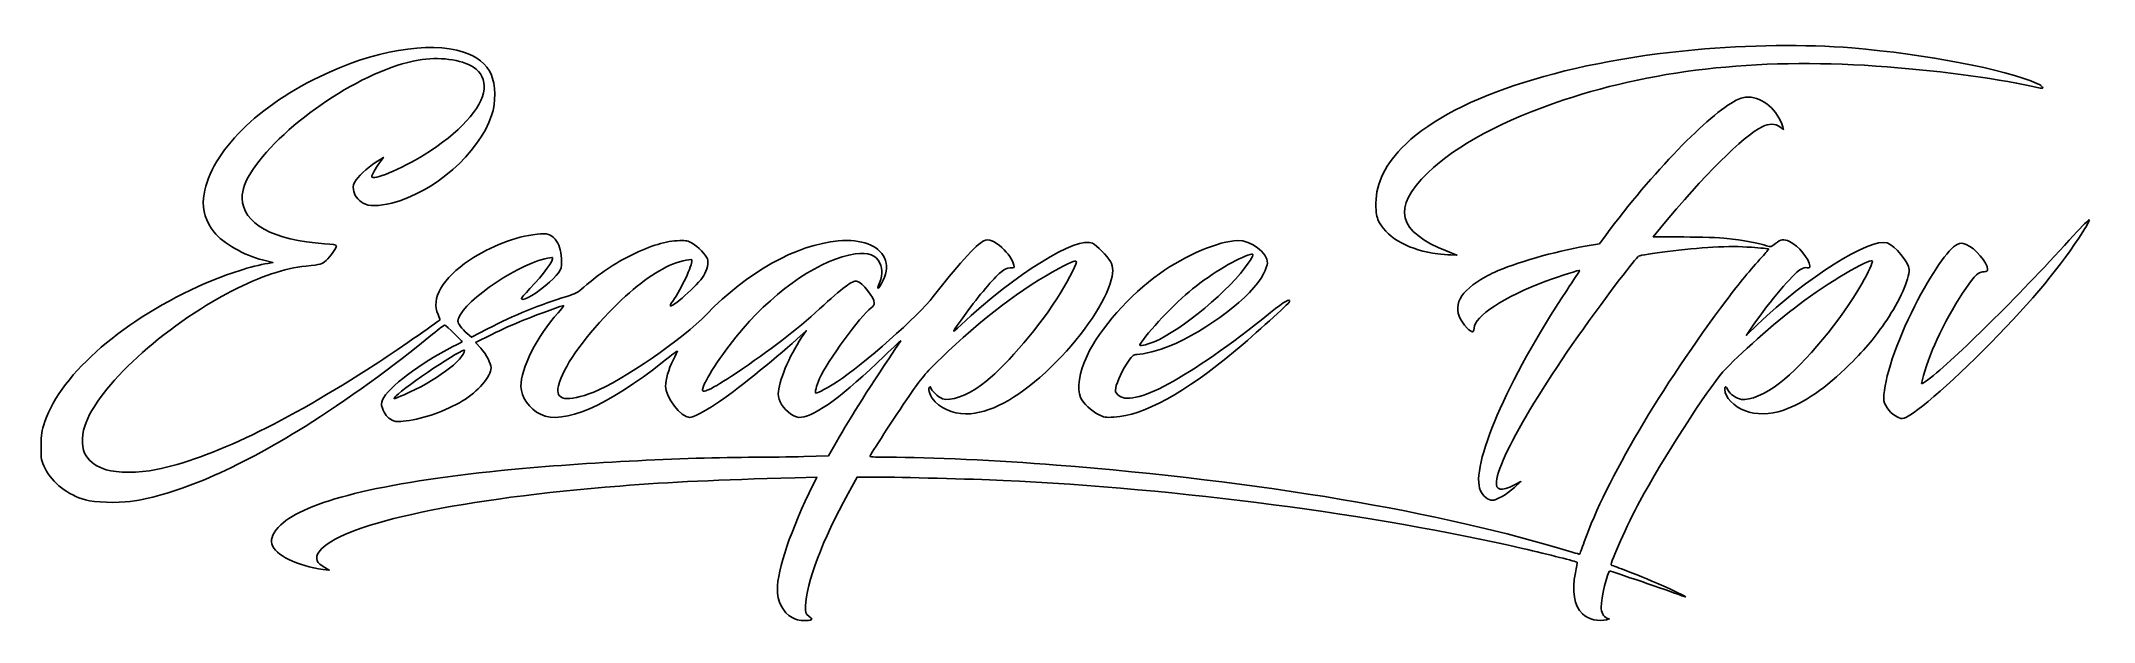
# Model space of a CAD drawing. Extents: x 0.9 to 50.1, y 1.9 to 15.8.
import ezdxf

# ---------------------------------------------------------------- set-up
doc = ezdxf.new("R2010")
doc.units = 0
doc.layers.add('Image', color=7, linetype='CONTINUOUS')

msp = doc.modelspace()

# ---------------------------------------------------------------- linework, layer by layer
at = {"layer": 'Image', "color": 7}
for points in [[(42.642261, 13.750288), (42.660977, 13.687999), (42.576729, 13.750288)], [(9.013888, 12.954317), (9.119721, 13.017889), (9.023926, 12.886065)], [(39.725296, 11.338498), (39.540958, 11.113379), (40.271486, 11.111953)], [(37.911704, 10.890567), (38.250741, 10.949027), (38.409295, 11.163205)], [(6.353028, 10.479616), (6.470292, 10.498333), (6.222945, 10.560858)], [(34.602486, 10.771099), (34.837224, 10.679222), (34.691704, 10.681598)], [(11.125897, 8.798809), (11.227073, 8.710427), (11.615376, 8.910947)], [(19.139282, 8.700916), (19.250249, 8.864866), (19.02686, 8.663391)], [(41.937228, 8.997159), (41.773639, 8.759034), (42.036055, 9.011856)], [(11.718645, 8.778164), (11.327778, 8.58295), (11.451365, 8.446096)], [(19.189456, 5.852748), (19.78243, 5.87011), (19.965499, 6.190092)], [(19.320046, 4.981896), (19.500591, 5.358717), (18.980052, 5.344594)], [(20.932544, 5.358931), (20.468701, 5.359143), (20.25171, 4.967254)], [(36.213015, 5.173833), (36.371808, 5.254305), (36.213058, 5.107607)], [(7.677742, 3.220473), (7.823263, 3.132162), (7.677742, 3.14964)], [(38.428652, 1.982908), (38.488474, 1.963135), (38.422329, 1.943982)]]:
    msp.add_lwpolyline(points, dxfattribs=at)
for points in [[(34.378868, 10.705686)], [(27.584543, 8.602333)], [(9.613471, 7.33183)], [(26.251492, 6.857437)], [(45.340529, 6.82577)], [(18.993543, 1.957892)]]:
    msp.add_lwpolyline(points, close=True, dxfattribs=at)
for points in [[(7.585138, 14.950778), (8.868571, 15.575817), (10.20485, 15.804948), (11.03795, 15.54283)], [(9.953305, 15.34912), (8.648644, 15.121239), (6.736808, 13.849797), (5.982868, 12.708633)], [(11.279455, 15.178762), (10.985911, 15.365017), (10.443349, 15.434715), (9.953305, 15.34912)], [(11.03795, 15.54283), (11.354203, 15.443328), (11.592521, 15.252152), (11.697718, 15.013574)], [(33.509334, 13.23556), (34.62047, 14.405299), (37.259654, 15.291541), (40.538995, 15.596132)], [(45.142745, 15.18698), (42.240057, 15.414432), (39.67598, 15.151882), (37.398129, 14.393968)], [(40.538995, 15.596132), (41.807363, 15.71394), (43.204249, 15.730096), (44.296079, 15.639585)], [(44.296079, 15.639585), (46.092827, 15.490638), (47.940891, 15.13469), (48.747693, 14.782179)], [(4.80895, 12.039866), (4.921455, 13.055826), (5.985923, 14.171951), (7.585138, 14.950778)], [(11.532382, 14.652833), (11.553929, 14.861611), (11.454961, 15.067403), (11.279455, 15.178762)], [(11.697718, 15.013574), (11.81209, 14.754188), (11.817545, 14.337838), (11.710706, 14.022156)], [(48.813839, 14.679762), (47.870155, 14.893132), (46.530308, 15.078252), (45.142745, 15.18698)], [(48.747693, 14.782179), (48.876723, 14.725803), (48.922297, 14.655239), (48.813839, 14.679762)], [(10.094574, 13.078813), (10.938307, 13.600725), (11.485635, 14.199905), (11.532382, 14.652833)], [(37.398129, 14.393968), (35.94912, 13.911835), (34.8269, 13.310911), (34.139473, 12.649029)], [(38.409295, 11.163205), (39.492055, 12.625813), (40.878313, 14.05854), (41.528082, 14.386543)], [(41.528082, 14.386543), (41.646996, 14.446571), (41.720397, 14.465756), (41.826299, 14.464491)], [(41.826299, 14.464491), (42.164937, 14.460446), (42.52305, 14.146994), (42.642261, 13.750288)], [(11.710706, 14.022156), (11.403911, 13.115649), (10.334904, 12.178399), (9.317758, 11.924142)], [(42.576729, 13.750288), (42.468361, 13.830407), (42.311823, 13.831318), (42.152954, 13.752756)], [(42.152954, 13.752756), (41.694526, 13.526059), (40.736134, 12.572954), (39.725296, 11.338498)], [(8.470444, 12.480943), (8.554164, 12.606154), (8.820516, 12.838163), (9.013888, 12.954317)], [(8.841909, 12.557118), (8.841909, 12.444673), (9.538212, 12.734661), (10.094574, 13.078813)], [(9.023926, 12.886065), (8.920585, 12.743858), (8.841909, 12.601672), (8.841909, 12.557118)], [(32.897773, 11.8282), (32.87621, 12.329951), (33.06771, 12.770647), (33.509334, 13.23556)], [(5.982868, 12.708633), (5.800451, 12.432527), (5.734521, 12.2535), (5.736582, 12.039866)], [(8.399504, 12.248841), (8.389921, 12.337824), (8.402695, 12.379619), (8.470444, 12.480943)], [(34.139473, 12.649029), (33.269671, 11.811551), (33.411242, 11.237358), (34.602486, 10.771099)], [(5.064148, 11.228787), (4.867094, 11.475958), (4.777897, 11.759448), (4.80895, 12.039866)], [(5.736582, 12.039866), (5.742412, 11.435698), (6.485444, 11.025976), (7.710815, 10.951238)], [(8.637753, 11.919761), (8.496941, 11.998903), (8.414097, 12.113329), (8.399504, 12.248841)], [(9.317758, 11.924142), (8.996913, 11.843939), (8.775202, 11.842511), (8.637753, 11.919761)], [(32.984009, 11.450882), (32.919945, 11.568212), (32.906401, 11.627477), (32.897773, 11.8282)], [(34.378868, 10.705686), (33.715709, 10.791747), (33.190778, 11.072188), (32.984009, 11.450882)], [(49.506889, 11.035454), (50.045255, 11.626736), (50.098309, 11.659611), (49.832485, 11.237205)], [(6.222945, 10.560858), (5.781274, 10.672505), (5.274981, 10.964331), (5.064148, 11.228787)], [(7.710815, 10.951238), (7.898058, 10.939818), (7.995242, 10.923458), (7.995242, 10.90336)], [(7.995242, 10.90336), (7.995242, 10.848733), (7.84818, 10.639686), (7.748042, 10.551968)], [(11.183471, 10.557027), (11.691217, 10.895245), (12.275202, 11.119772), (12.800322, 11.178661)], [(12.800322, 11.178661), (13.040359, 11.20558), (13.136744, 11.178529), (13.231953, 11.057501)], [(13.231953, 11.057501), (13.328358, 10.934956), (13.369816, 10.809613), (13.385376, 10.593637)], [(15.075742, 10.685703), (15.522479, 10.907376), (15.889975, 11.016672), (16.218243, 11.02549)], [(16.218243, 11.02549), (16.373678, 11.029665), (16.419915, 11.019848), (16.519401, 10.961545)], [(16.519401, 10.961545), (16.651307, 10.884243), (16.847936, 10.682781), (16.883963, 10.588022)], [(16.863599, 9.260896), (17.814947, 10.257128), (19.030537, 10.935081), (20.014291, 11.018084)], [(20.014291, 11.018084), (20.578565, 11.065694), (20.979028, 10.918477), (21.121331, 10.611116)], [(22.293123, 9.684869), (22.796166, 10.342308), (23.355828, 10.961575), (23.501467, 11.0219)], [(22.9586, 9.008519), (24.25265, 10.226513), (25.742984, 11.149776), (26.109101, 10.960257)], [(23.501467, 11.0219), (23.620904, 11.071373), (23.760146, 11.018942), (23.935893, 10.858319)], [(23.935893, 10.858319), (24.086157, 10.720986), (24.194987, 10.561402), (24.22395, 10.435923)], [(26.109101, 10.960257), (26.20746, 10.909342), (26.456092, 10.655668), (26.534367, 10.526363)], [(27.709429, 10.232577), (28.341174, 10.679188), (29.133022, 11.014227), (29.584957, 11.026132)], [(29.584957, 11.026132), (29.905838, 11.034585), (30.29962, 10.735556), (30.29962, 10.483434)], [(35.72659, 10.26334), (36.225496, 10.490699), (37.177498, 10.763968), (37.911704, 10.890567)], [(40.968509, 10.865197), (40.337833, 10.830314), (39.296105, 10.703607), (39.187652, 10.648589)], [(40.271486, 11.111953), (40.674203, 11.111167), (41.138552, 11.095439), (41.306287, 11.076903)], [(41.892651, 10.864739), (41.600115, 10.886086), (41.348432, 10.88621), (40.968509, 10.865197)], [(41.306287, 11.076903), (41.661387, 11.037662), (42.104831, 10.956478), (42.256647, 10.902915)], [(42.304301, 10.825776), (42.299006, 10.831071), (42.113764, 10.848604), (41.892651, 10.864739)], [(42.036055, 9.011856), (43.207813, 10.140767), (44.724706, 11.096678), (45.144693, 10.970847)], [(42.147453, 10.634063), (42.239015, 10.73421), (42.309598, 10.82048), (42.304301, 10.825776)], [(42.256647, 10.902915), (42.361935, 10.865765), (42.364245, 10.86634), (42.472184, 10.956522)], [(42.472184, 10.956522), (42.593064, 11.057513), (42.669389, 11.068759), (42.803149, 11.005286)], [(42.803149, 11.005286), (43.015384, 10.904573), (43.28977, 10.57431), (43.290413, 10.41879)], [(45.144693, 10.970847), (45.321344, 10.917921), (45.671912, 10.492838), (45.671912, 10.331563)], [(45.805878, 9.45969), (46.200346, 10.234299), (46.614588, 10.834631), (46.823291, 10.934156)], [(46.122587, 7.689381), (46.779662, 8.202947), (48.265075, 9.67158), (49.506889, 11.035454)], [(46.823291, 10.934156), (46.906191, 10.973687), (46.921274, 10.97327), (47.039329, 10.928185)], [(47.039329, 10.928185), (47.25398, 10.846208), (47.550454, 10.501766), (47.550454, 10.334358)], [(49.832485, 11.237205), (49.331547, 10.441191), (48.630131, 9.59416), (47.629993, 8.577472)], [(4.857462, 10.002332), (5.386842, 10.232438), (5.969602, 10.418416), (6.353028, 10.479616)], [(7.267638, 10.415987), (6.74285, 10.360959), (6.174823, 10.169923), (5.49493, 9.8198)], [(7.748042, 10.551968), (7.638169, 10.455723), (7.633215, 10.45432), (7.267638, 10.415987)], [(10.43046, 9.251188), (10.253053, 9.642206), (10.52931, 10.121279), (11.183471, 10.557027)], [(12.984104, 10.589872), (12.209101, 10.39862), (10.905659, 9.461751), (10.905659, 9.095957)], [(12.628476, 9.876574), (12.953623, 10.214812), (13.215227, 10.572556), (13.170285, 10.617498)], [(13.170285, 10.617498), (13.162204, 10.625579), (13.078423, 10.613148), (12.984104, 10.589872)], [(13.385376, 10.593637), (13.403242, 10.345663), (13.372311, 10.285038), (13.098674, 10.031691)], [(13.921909, 9.91019), (14.302453, 10.241212), (14.647969, 10.473439), (15.075742, 10.685703)], [(15.966102, 10.425427), (15.530776, 10.224476), (15.069253, 9.866666), (14.529558, 9.311703)], [(16.505103, 10.563513), (16.472861, 10.595754), (16.163261, 10.516438), (15.966102, 10.425427)], [(16.089726, 9.636449), (16.298064, 9.948438), (16.552442, 10.516174), (16.505103, 10.563513)], [(16.883963, 10.588022), (16.915012, 10.506358), (16.87362, 10.324143), (16.792509, 10.185421)], [(20.41743, 10.705637), (19.629907, 10.592567), (18.556991, 9.877693), (17.734137, 8.917783)], [(21.013699, 10.484893), (20.923688, 10.683179), (20.738504, 10.751735), (20.41743, 10.705637)], [(20.971739, 9.925474), (21.075922, 10.177847), (21.086863, 10.32372), (21.013699, 10.484893)], [(21.121331, 10.611116), (21.194787, 10.452459), (21.185716, 10.270853), (21.094727, 10.078523)], [(25.298992, 10.355034), (24.472239, 9.925336), (23.402243, 9.111572), (22.478045, 8.209618)], [(24.136577, 10.369275), (24.052269, 10.371486), (24.00962, 10.352196), (23.905416, 10.264724)], [(24.22395, 10.435923), (24.239194, 10.369883), (24.235013, 10.366693), (24.136577, 10.369275)], [(25.252723, 9.632158), (25.462818, 9.952451), (25.722325, 10.437258), (25.722325, 10.509461)], [(25.722325, 10.509461), (25.722325, 10.56484), (25.656385, 10.540785), (25.298992, 10.355034)], [(26.534367, 10.526363), (26.61449, 10.394008), (26.612662, 10.248685), (26.527667, 9.994011)], [(27.584543, 8.602333), (28.224038, 8.862183), (29.430422, 9.868638), (29.837486, 10.481906)], [(29.887251, 10.692619), (29.613746, 10.625151), (28.96516, 10.2386), (28.500454, 9.866102)], [(29.837486, 10.481906), (29.974532, 10.688373), (29.980996, 10.715744), (29.887251, 10.692619)], [(30.29962, 10.483434), (30.29962, 10.448429), (30.256051, 10.332697), (30.202799, 10.226251)], [(34.691704, 10.681598), (34.611667, 10.682905), (34.47089, 10.693744), (34.378868, 10.705686)], [(37.782151, 10.310484), (37.7917, 10.332086), (37.322286, 10.182217), (36.96712, 10.05027)], [(39.187652, 10.648589), (39.164739, 10.636966), (38.960867, 10.385655), (38.7346, 10.09012)], [(41.301368, 9.6057), (41.596667, 9.997932), (41.873667, 10.33461), (42.147453, 10.634063)], [(43.068301, 10.334871), (42.874091, 10.214844), (42.339009, 9.582005), (41.937228, 8.997159)], [(44.788021, 10.538098), (44.721526, 10.604593), (43.71612, 10.006668), (43.039644, 9.498321)], [(43.225334, 10.375151), (43.181902, 10.386052), (43.129269, 10.37255), (43.068301, 10.334871)], [(43.290413, 10.41879), (43.290678, 10.368128), (43.280462, 10.361315), (43.225334, 10.375151)], [(44.538339, 9.989346), (44.696859, 10.26595), (44.810471, 10.515648), (44.788021, 10.538098)], [(45.671912, 10.331563), (45.671912, 10.098333), (45.435539, 9.566113), (45.134326, 9.121127)], [(47.550454, 10.334358), (47.550454, 10.29189), (47.533338, 10.280387), (47.470147, 10.280387)], [(1.007988, 6.689577), (1.408702, 7.856255), (2.927823, 9.163569), (4.857462, 10.002332)], [(12.423593, 9.62676), (12.413704, 9.636648), (12.505902, 9.749065), (12.628476, 9.876574)], [(13.098674, 10.031691), (12.820057, 9.773735), (12.480371, 9.569982), (12.423593, 9.62676)], [(13.511805, 9.688527), (13.715072, 9.750042), (13.775105, 9.78249), (13.921909, 9.91019)], [(16.792509, 10.185421), (16.665427, 9.968078), (15.985659, 9.36567), (15.985659, 9.470393)], [(19.568253, 9.388985), (20.116322, 9.890373), (20.365148, 10.077504), (20.45458, 10.055551)], [(20.45458, 10.055551), (20.595378, 10.02099), (20.879557, 9.666543), (20.880202, 9.524686)], [(20.984418, 9.895589), (20.959541, 9.880214), (20.956254, 9.887963), (20.971739, 9.925474)], [(21.094727, 10.078523), (21.052529, 9.989325), (21.002891, 9.907005), (20.984418, 9.895589)], [(23.905416, 10.264724), (23.74135, 10.127002), (23.374572, 9.692978), (23.080191, 9.2882)], [(26.527667, 9.994011), (26.334288, 9.414568), (25.805164, 8.667477), (25.10957, 7.991741)], [(25.975363, 8.266672), (26.277811, 8.910553), (27.004105, 9.733952), (27.709429, 10.232577)], [(28.500454, 9.866102), (28.093252, 9.539699), (27.404057, 8.810548), (27.244265, 8.53709)], [(30.202799, 10.226251), (29.937747, 9.696447), (28.859382, 8.870344), (27.94349, 8.495467)], [(35.086679, 8.929817), (34.715646, 9.319854), (34.789396, 9.681085), (35.310905, 10.028085)], [(36.96712, 10.05027), (35.976682, 9.682316), (35.247329, 9.206097), (35.247329, 8.927362)], [(35.310905, 10.028085), (35.431108, 10.108065), (35.618166, 10.21393), (35.72659, 10.26334)], [(38.7346, 10.09012), (37.114443, 7.973978), (35.864231, 5.924031), (35.784803, 5.253403)], [(37.466934, 9.829923), (37.635876, 10.084214), (37.777722, 10.300466), (37.782151, 10.310484)], [(42.563058, 7.608353), (43.177354, 8.082636), (44.044968, 9.128452), (44.538339, 9.989346)], [(47.324732, 10.237725), (47.116294, 10.101151), (46.477507, 9.035215), (46.232471, 8.415075)], [(47.470147, 10.280387), (47.42598, 10.280387), (47.360541, 10.261189), (47.324732, 10.237725)], [(5.49493, 9.8198), (3.851263, 8.973363), (2.265819, 7.518791), (1.964092, 6.580418)], [(11.615376, 8.910947), (12.23125, 9.228985), (12.901743, 9.503903), (13.511805, 9.688527)], [(13.441995, 9.471313), (13.429992, 9.481623), (12.906595, 9.290416), (12.453471, 9.110186)], [(13.302421, 9.296274), (13.384447, 9.388027), (13.447255, 9.466795), (13.441995, 9.471313)], [(15.985659, 9.470393), (15.985659, 9.476011), (16.032489, 9.550736), (16.089726, 9.636449)], [(17.569488, 7.851446), (18.373168, 8.388442), (19.010294, 8.878548), (19.568253, 9.388985)], [(20.804091, 9.413675), (20.546003, 9.222863), (19.748749, 8.131679), (19.566361, 7.719623)], [(19.994096, 7.646377), (20.6123, 8.04826), (21.945083, 9.230007), (22.293123, 9.684869)], [(20.880202, 9.524686), (20.880335, 9.49468), (20.846089, 9.444726), (20.804091, 9.413675)], [(23.446909, 7.570831), (23.977004, 7.967752), (24.709196, 8.803546), (25.252723, 9.632158)], [(30.828787, 9.566208), (30.828787, 9.532586), (29.980059, 8.762734), (29.532329, 8.390236)], [(30.372098, 9.299258), (30.731529, 9.587322), (30.828787, 9.644172), (30.828787, 9.566208)], [(35.400882, 5.033995), (35.14644, 5.609203), (36.038361, 7.679619), (37.466934, 9.829923)], [(37.887706, 3.811749), (38.41727, 5.292404), (39.724687, 7.511466), (41.301368, 9.6057)], [(43.039644, 9.498321), (42.435833, 9.044578), (41.583655, 8.289603), (41.211521, 7.878724)], [(45.06337, 7.245696), (45.06337, 7.699567), (45.360071, 8.584267), (45.805878, 9.45969)], [(8.923154, 8.059672), (9.32761, 8.323007), (10.411515, 9.068826), (10.476181, 9.128286)], [(10.591761, 9.003835), (10.582298, 9.007508), (10.449625, 8.907445), (10.296931, 8.781474)], [(10.476181, 9.128286), (10.480078, 9.131869), (10.459503, 9.187175), (10.43046, 9.251188)], [(11.007179, 8.601249), (11.016496, 8.609656), (10.62177, 8.992189), (10.591761, 9.003835)], [(10.905659, 9.095957), (10.905659, 9.034061), (10.995769, 8.912483), (11.125897, 8.798809)], [(12.453471, 9.110186), (12.264294, 9.034941), (11.933622, 8.885531), (11.718645, 8.778164)], [(12.414042, 7.531103), (12.413119, 7.96503), (12.800607, 8.734953), (13.302421, 9.296274)], [(14.529558, 9.311703), (13.877655, 8.641357), (13.418484, 7.976092), (13.311549, 7.547001)], [(14.157331, 7.398284), (14.850041, 7.673333), (16.301596, 8.672378), (16.863599, 9.260896)], [(17.734137, 8.917783), (17.274444, 8.381523), (16.851903, 7.75388), (16.767823, 7.482419)], [(23.080191, 9.2882), (22.705108, 8.772456), (22.703247, 8.768174), (22.9586, 9.008519)], [(26.709992, 7.332399), (27.050865, 6.991525), (28.390104, 7.710807), (30.372098, 9.299258)], [(35.247329, 8.927362), (35.247329, 8.811303), (35.198711, 8.812046), (35.086679, 8.929817)], [(45.134326, 9.121127), (44.845909, 8.695044), (44.653592, 8.464934), (44.244813, 8.056812)], [(10.296931, 8.781474), (9.372735, 8.01902), (8.211323, 7.180237), (7.241181, 6.57458)], [(9.095836, 7.208166), (9.217482, 7.49951), (10.007038, 8.097333), (10.782578, 8.485306)], [(11.064409, 8.399701), (11.064409, 8.482291), (9.629379, 7.524815), (9.425995, 7.306524)], [(9.613471, 7.33183), (10.331561, 7.638273), (11.064409, 8.177639), (11.064409, 8.399701)], [(10.782578, 8.485306), (10.901205, 8.54465), (11.002276, 8.596825), (11.007179, 8.601249)], [(11.451365, 8.446096), (11.586123, 8.296871), (11.698743, 8.083707), (11.69915, 7.977093)], [(16.167321, 8.384592), (16.172646, 8.39693), (16.028445, 8.288515), (15.846873, 8.143669)], [(16.059782, 8.163721), (16.113603, 8.272861), (16.161995, 8.372253), (16.167321, 8.384592)], [(19.02686, 8.663391), (18.452509, 8.145382), (17.55275, 7.427505), (17.079058, 7.109327)], [(18.578575, 7.357346), (18.578575, 7.635058), (18.837003, 8.254305), (19.139282, 8.700916)], [(19.965499, 6.190092), (20.348484, 6.859505), (20.744026, 7.480271), (21.514893, 8.621717)], [(21.514893, 8.621717), (21.536415, 8.653584), (21.358258, 8.490563), (21.11899, 8.259447)], [(29.532329, 8.390236), (28.304326, 7.368574), (27.334559, 6.837549), (26.621909, 6.796545)], [(27.94349, 8.495467), (27.721912, 8.404774), (27.304749, 8.296012), (27.178471, 8.296012)], [(27.244265, 8.53709), (27.21483, 8.486713), (27.376096, 8.517633), (27.584543, 8.602333)], [(47.629993, 8.577472), (46.629436, 7.560355), (45.693497, 6.760853), (45.50433, 6.761679)], [(46.232471, 8.415075), (46.105464, 8.09365), (45.957736, 7.636976), (45.969423, 7.601916)], [(3.673976, 5.539631), (4.961276, 5.794236), (6.797992, 6.676012), (8.923154, 8.059672)], [(11.69915, 7.977093), (11.699926, 7.774402), (11.377104, 7.400134), (11.016942, 7.186166)], [(15.846873, 8.143669), (14.484022, 7.056476), (13.427967, 6.600449), (12.883496, 6.864023)], [(15.879825, 7.540617), (15.879825, 7.700396), (15.948412, 7.937879), (16.059782, 8.163721)], [(21.11899, 8.259447), (20.149231, 7.32273), (19.477611, 6.826628), (19.135197, 6.794089)], [(22.478045, 8.209618), (22.086084, 7.82709), (22.0139, 7.741674), (21.720592, 7.313315)], [(25.10957, 7.991741), (24.404745, 7.307038), (23.752906, 6.929907), (23.182681, 6.87691)], [(25.82078, 7.268136), (25.72858, 7.463728), (25.792674, 7.877745), (25.975363, 8.266672)], [(26.969204, 8.138965), (26.837487, 7.951186), (26.68605, 7.633278), (26.662758, 7.495645)], [(27.178471, 8.296012), (27.087475, 8.296012), (27.070354, 8.283163), (26.969204, 8.138965)], [(41.211521, 7.878724), (40.864507, 7.495577), (39.734654, 5.741615), (39.219764, 4.786755)], [(44.244813, 8.056812), (43.676983, 7.489892), (43.159341, 7.134616), (42.642433, 6.957042)], [(12.883496, 6.864023), (12.62027, 6.991448), (12.414569, 7.283744), (12.414042, 7.531103)], [(13.311549, 7.547001), (13.224111, 7.196143), (13.518064, 7.144456), (14.157331, 7.398284)], [(16.45398, 6.787908), (16.247669, 6.787829), (15.879825, 7.270055), (15.879825, 7.540617)], [(16.767823, 7.482419), (16.722372, 7.335673), (16.964119, 7.446956), (17.569488, 7.851446)], [(19.566361, 7.719623), (19.490972, 7.549301), (19.447628, 7.369971), (19.481851, 7.369971)], [(19.481851, 7.369971), (19.52604, 7.369971), (19.778278, 7.506078), (19.994096, 7.646377)], [(22.338168, 7.16202), (22.221595, 7.278594), (22.150509, 7.459988), (22.201441, 7.510919)], [(22.201441, 7.510919), (22.221648, 7.531126), (22.229825, 7.530179), (22.229825, 7.50763)], [(22.229825, 7.50763), (22.229825, 7.44885), (22.417821, 7.267321), (22.510305, 7.236799)], [(22.510305, 7.236799), (22.711744, 7.170318), (23.094165, 7.306706), (23.446909, 7.570831)], [(26.662758, 7.495645), (26.648765, 7.412944), (26.656628, 7.385762), (26.709992, 7.332399)], [(41.253807, 7.455961), (41.253225, 7.551694), (41.28471, 7.548287), (41.329187, 7.447802)], [(41.748609, 6.943619), (41.465413, 7.055381), (41.254897, 7.273359), (41.253807, 7.455961)], [(41.329187, 7.447802), (41.372644, 7.349628), (41.529423, 7.241079), (41.657868, 7.220235)], [(41.657868, 7.220235), (41.851178, 7.188865), (42.230244, 7.351396), (42.563058, 7.608353)], [(45.969423, 7.601916), (45.974114, 7.587846), (46.043038, 7.627205), (46.122587, 7.689381)], [(9.094328, 7.014313), (9.063867, 7.102855), (9.064095, 7.132148), (9.095836, 7.208166)], [(9.328597, 6.725166), (9.213548, 6.782319), (9.145058, 6.866854), (9.094328, 7.014313)], [(9.425995, 7.306524), (9.390716, 7.268659), (9.368825, 7.237679), (9.377348, 7.237679)], [(9.377348, 7.237679), (9.385871, 7.237679), (9.492126, 7.280047), (9.613471, 7.33183)], [(11.016942, 7.186166), (10.607924, 6.943173), (10.0949, 6.761171), (9.662752, 6.705751)], [(17.079058, 7.109327), (16.821493, 6.936322), (16.532934, 6.787943), (16.45398, 6.787908)], [(18.882846, 6.871274), (18.691102, 6.99968), (18.578575, 7.179442), (18.578575, 7.357346)], [(21.720592, 7.313315), (21.353688, 6.777474), (20.774859, 5.885201), (20.774713, 5.855231)], [(23.182681, 6.87691), (22.875824, 6.848391), (22.537618, 6.96257), (22.338168, 7.16202)], [(26.251492, 6.857437), (26.081677, 6.943594), (25.885658, 7.130505), (25.82078, 7.268136)], [(42.642433, 6.957042), (42.355156, 6.858353), (41.978982, 6.852704), (41.748609, 6.943619)], [(45.340529, 6.82577), (45.181099, 6.921351), (45.06337, 7.099722), (45.06337, 7.245696)], [(0.918356, 6.098598), (0.919018, 6.405529), (0.925811, 6.450321), (1.007988, 6.689577)], [(1.964092, 6.580418), (1.879012, 6.315817), (1.892199, 6.023664), (1.996326, 5.866322)], [(7.241181, 6.57458), (5.59123, 5.544522), (4.151396, 4.926037), (3.055572, 4.776641)], [(9.662752, 6.705751), (9.450204, 6.678493), (9.418888, 6.680312), (9.328597, 6.725166)], [(19.135197, 6.794089), (19.032576, 6.784338), (18.995923, 6.795547), (18.882846, 6.871274)], [(26.621909, 6.796545), (26.414595, 6.784617), (26.385636, 6.789378), (26.251492, 6.857437)], [(45.50433, 6.761679), (45.472808, 6.761812), (45.399097, 6.790658), (45.340529, 6.82577)], [(1.016599, 5.566267), (0.917999, 5.765769), (0.917642, 5.767704), (0.918356, 6.098598)], [(1.982873, 4.813845), (1.553721, 4.931874), (1.190254, 5.2149), (1.016599, 5.566267)], [(1.996326, 5.866322), (2.096224, 5.715369), (2.254428, 5.607006), (2.477091, 5.537017)], [(2.477091, 5.537017), (2.736845, 5.45537), (3.253655, 5.456498), (3.673976, 5.539631)], [(6.65803, 4.212739), (7.227197, 4.772182), (9.046238, 5.221376), (11.937534, 5.51646)], [(11.937534, 5.51646), (13.684425, 5.694746), (16.346665, 5.834071), (18.025289, 5.835053)], [(18.025289, 5.835053), (18.339445, 5.835238), (18.86332, 5.8432), (19.189456, 5.852748)], [(20.774713, 5.855231), (20.774661, 5.844317), (20.974047, 5.835304), (21.217794, 5.835203)], [(21.217794, 5.835203), (22.198279, 5.834795), (23.851247, 5.758209), (25.246075, 5.648565)], [(25.246075, 5.648565), (30.103813, 5.266712), (34.449472, 4.532536), (37.600752, 3.56131)], [(14.781805, 5.146054), (11.049021, 4.856557), (8.220673, 4.259475), (7.639634, 3.638297)], [(18.980052, 5.344594), (17.104214, 5.293697), (16.031269, 5.242956), (14.781805, 5.146054)], [(18.561374, 2.579071), (18.518021, 2.993854), (18.808861, 3.914987), (19.320046, 4.981896)], [(20.25171, 4.967254), (19.64484, 3.871238), (19.242544, 2.80755), (19.230542, 2.267242)], [(23.962846, 5.279347), (23.206402, 5.314475), (21.523677, 5.358668), (20.932544, 5.358931)], [(36.412138, 3.650378), (32.87078, 4.469717), (28.179911, 5.08351), (23.962846, 5.279347)], [(35.68628, 4.803612), (35.583839, 4.803797), (35.457651, 4.905657), (35.400882, 5.033995)], [(36.213058, 5.107607), (36.049797, 4.95674), (35.784144, 4.803437), (35.68628, 4.803612)], [(35.784803, 5.253403), (35.759379, 5.038721), (35.896227, 5.013292), (36.213015, 5.173833)], [(3.055572, 4.776641), (2.757116, 4.735952), (2.195234, 4.755439), (1.982873, 4.813845)], [(39.219764, 4.786755), (38.931025, 4.251291), (38.49942, 3.288291), (38.533311, 3.255137)], [(6.444631, 3.760138), (6.41172, 3.891267), (6.481465, 4.039192), (6.65803, 4.212739)], [(7.677742, 3.14964), (7.062053, 3.223588), (6.510798, 3.496507), (6.444631, 3.760138)], [(7.639634, 3.638297), (7.531546, 3.522742), (7.516898, 3.493481), (7.524042, 3.407379)], [(37.719251, 3.318318), (37.702969, 3.336577), (37.034864, 3.506302), (36.412138, 3.650378)], [(37.600752, 3.56131), (37.69459, 3.53239), (37.774155, 3.511519), (37.777566, 3.51493)], [(37.777566, 3.51493), (37.780976, 3.518341), (37.83054, 3.651909), (37.887706, 3.811749)], [(7.524042, 3.407379), (7.531341, 3.319393), (7.54788, 3.299281), (7.677742, 3.220473)], [(37.844241, 2.086562), (37.645451, 2.271723), (37.584047, 2.633361), (37.677175, 3.070492)], [(37.677175, 3.070492), (37.705075, 3.201461), (37.724011, 3.312983), (37.719251, 3.318318)], [(38.496153, 3.10956), (38.449393, 3.111103), (38.290037, 2.443485), (38.290037, 2.246047)], [(40.153905, 2.545414), (39.958891, 2.621562), (38.527987, 3.10851), (38.496153, 3.10956)], [(38.533311, 3.255137), (38.537756, 3.25079), (38.677448, 3.197213), (38.843741, 3.136078)], [(38.843741, 3.136078), (39.319181, 2.961287), (40.263535, 2.547792), (40.322926, 2.488403)], [(18.993543, 1.957887), (18.756525, 2.042418), (18.592881, 2.277635), (18.561374, 2.579071)], [(40.322926, 2.488403), (40.331033, 2.480294), (40.254976, 2.505949), (40.153905, 2.545414)], [(19.230542, 2.267242), (19.226988, 2.107259), (19.231103, 2.095398), (19.314255, 2.025971)], [(19.314255, 2.025971), (19.400485, 1.953973), (19.400855, 1.952726), (19.340714, 1.936618)], [(38.422329, 1.943982), (38.237268, 1.890397), (37.989142, 1.951595), (37.844241, 2.086562)], [(38.290037, 2.246047), (38.290037, 2.127758), (38.353204, 2.007845), (38.428652, 1.982908)], [(19.340714, 1.936618), (19.24302, 1.910452), (19.102399, 1.919069), (18.993543, 1.957892)]]:
    msp.add_open_spline(points, degree=3, dxfattribs=at)

doc.saveas('drawing.dxf')
